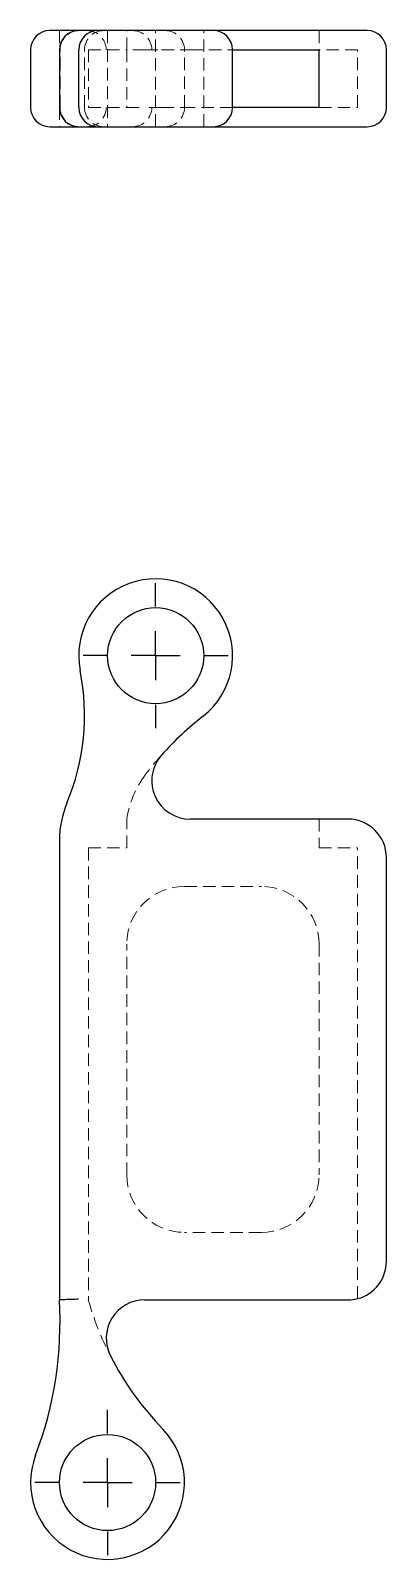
# Model space of a CAD drawing. Header units: millimetres. Extents: x 65 to 228, y 7 to 163.
# Drawn here: x 64.9 to 101.1, y 7 to 162.9 of the extents above.
import ezdxf

# ---------------------------------------------------------------- set-up
doc = ezdxf.new("R2010")
doc.units = ezdxf.units.MM
doc.linetypes.add('HIDDEN', pattern=[1.905, 1.27, -0.635])
doc.layers.add('10', color=7, linetype='Continuous')

# ---------------------------------------------------------------- blocks, each defined once
blk = doc.blocks.new('SW_CENTERMARKSYMBOL_0')
at = {"layer": '10', "color": 0}
for p, q in [((0, 5), (0, 7.4)), ((0, 0), (0, 2.5)), ((-5, 0), (-7.4, 0)), ((0, 0), (-2.5, 0)), ((0, 0), (0, -2.5)), ((0, 0), (2.5, 0)), ((5, 0), (7.4, 0)), ((0, -5), (0, -7.4))]:
    blk.add_line(p, q, dxfattribs=at)
blk = doc.blocks.new('SW_CENTERMARKSYMBOL_1')
at = {"layer": '10', "color": 0}
for p, q in [((0, 5), (0, 7.4)), ((0, 0), (0, 2.5)), ((-5, 0), (-7.4, 0)), ((0, 0), (-2.5, 0)), ((0, 0), (0, -2.5)), ((0, 0), (2.5, 0)), ((5, 0), (7.4, 0)), ((0, -5), (0, -7.4))]:
    blk.add_line(p, q, dxfattribs=at)

msp = doc.modelspace()

# ---------------------------------------------------------------- linework, layer by layer
at = {"color": 7, "linetype": 'Continuous', "lineweight": 25}
for p, q in [((67.2, 162.9), (66.82, 162.9)), ((69.76, 162.9), (67.2, 162.9)), ((70.37, 162.9), (69.76, 162.9)), ((71.73, 162.9), (70.37, 162.9)), ((83.49, 162.9), (71.73, 162.9)), ((97.22, 162.9), (83.49, 162.9)), ((99.18, 162.9), (97.22, 162.9)), ((64.86, 160.94), (64.86, 155.06)), ((67.8, 160.94), (67.8, 155.06)), ((69.76, 160.94), (69.76, 155.06)), ((85.45, 155.06), (85.45, 160.94)), ((85.45, 160.94), (94.27, 160.94)), ((94.27, 155.06), (94.27, 160.94)), ((101.14, 155.06), (101.14, 160.94)), ((94.27, 155.06), (85.45, 155.06)), ((66.82, 153.1), (67.2, 153.1)), ((67.2, 153.1), (69.76, 153.1)), ((69.76, 153.1), (70.37, 153.1)), ((70.37, 153.1), (71.73, 153.1)), ((71.73, 153.1), (83.49, 153.1)), ((83.49, 153.1), (97.22, 153.1)), ((97.22, 153.1), (99.18, 153.1)), ((94.27, 82.49), (81.14, 82.49)), ((97.22, 82.49), (94.27, 82.49)), ((67.8, 80.35), (67.8, 33.47)), ((101.14, 37.39), (101.14, 78.57)), ((76.49, 33.47), (97.22, 33.47))]:
    msp.add_line(p, q, dxfattribs=at)
at = {"color": 7, "linetype": 'HIDDEN', "lineweight": 18}
for p, q in [((67.8, 162.9), (67.8, 160.94)), ((72.71, 162.9), (72.71, 153.1)), ((74.67, 160.94), (74.67, 162.9)), ((77.61, 153.1), (77.61, 162.9)), ((82.51, 153.1), (82.51, 162.9)), ((94.27, 162.9), (94.27, 160.94)), ((67.87, 155.06), (67.87, 160.94)), ((70.36, 155.06), (70.36, 160.94)), ((70.75, 160.94), (74.67, 160.94)), ((70.75, 160.94), (70.75, 155.06)), ((76.56, 160.94), (74.67, 160.94)), ((74.67, 160.94), (74.67, 155.06)), ((76.56, 160.94), (78.22, 160.94)), ((78.22, 160.94), (81.14, 160.94)), ((80.55, 155.06), (80.55, 160.94)), ((81.14, 160.94), (85.45, 160.94)), ((98.2, 160.94), (94.27, 160.94)), ((98.2, 155.06), (98.2, 160.94)), ((67.8, 155.06), (67.8, 153.1)), ((70.75, 155.06), (74.67, 155.06)), ((74.67, 155.06), (76.56, 155.06)), ((78.22, 155.06), (76.56, 155.06)), ((78.22, 155.06), (81.14, 155.06)), ((85.45, 155.06), (81.14, 155.06)), ((94.27, 155.06), (98.2, 155.06)), ((74.67, 79.55), (74.67, 82.49)), ((94.27, 82.49), (94.27, 79.55)), ((70.75, 79.55), (74.67, 79.55)), ((70.75, 79.55), (70.75, 33.47)), ((94.27, 79.55), (98.2, 79.55)), ((98.2, 33.6), (98.2, 79.55)), ((80.55, 75.63), (88.39, 75.63)), ((74.67, 46.22), (74.67, 69.75)), ((94.27, 69.75), (94.27, 46.22)), ((88.39, 40.33), (80.55, 40.33))]:
    msp.add_line(p, q, dxfattribs=at)
at = {"color": 7, "linetype": 'Continuous', "lineweight": 25}
for centre in [(77.61, 99.16), (72.71, 14.84)]:
    msp.add_circle(centre, 4.9, dxfattribs=at)
for centre, radius, start, end in [((66.82, 160.94), 1.96, 90, 180), ((69.76, 160.94), 1.96, 90, 180), ((71.73, 160.94), 1.96, 90, 180), ((83.49, 160.94), 1.96, 0, 90), ((99.18, 160.94), 1.96, 0, 90), ((66.82, 155.06), 1.96, 180, 270), ((69.76, 155.06), 1.96, 180, 270), ((71.73, 155.06), 1.96, 180, 270), ((83.49, 155.06), 1.96, 270, 0), ((99.18, 155.06), 1.96, 270, 0), ((77.61, 99.16), 7.84, 308.0336, 191.1704), ((46.99, 93.11), 23.37, 337.3791, 11.1704), ((102.49, 67.35), 32.54, 128.0336, 138.234), ((81.14, 86.41), 3.92, 138.234, 270), ((77.61, 80.35), 9.8, 157.3791, 180), ((97.22, 78.57), 3.92, 0, 90), ((97.22, 37.39), 3.92, 284.4775, 0), ((29.34, 31.26), 38.53, 339.2613, 3.2852), ((76.49, 29.55), 3.92, 90, 207.1673), ((97.22, 37.39), 3.92, 270, 284.4775), ((100.81, 42.03), 31.26, 207.1673, 224.0527), ((72.71, 14.84), 7.84, 159.2613, 44.0527)]:
    msp.add_arc(centre, radius, start, end, dxfattribs=at)
at = {"color": 7, "linetype": 'HIDDEN', "lineweight": 18}
for centre, radius, start, end in [((69.83, 160.94), 1.96, 90, 180), ((72.32, 160.94), 1.96, 90, 180), ((70.61, 160.94), 1.96, 0, 90), ((75.26, 160.94), 1.96, 0, 90), ((78.59, 160.94), 1.96, 0, 90), ((69.83, 155.06), 1.96, 180, 270), ((72.32, 155.06), 1.96, 180, 270), ((70.61, 155.06), 1.96, 270, 0), ((75.26, 155.06), 1.96, 270, 0), ((78.59, 155.06), 1.96, 270, 0), ((102.49, 67.35), 32.54, 138.234, 142.8428), ((84.37, 81.08), 9.8, 142.8428, 171.7425), ((80.55, 69.75), 5.88, 90, 180), ((88.39, 69.75), 5.88, 0, 90), ((80.55, 46.22), 5.88, 180, 270), ((88.39, 46.22), 5.88, 270, 0), ((100.81, 42.03), 31.26, 195.8928, 207.1673)]:
    msp.add_arc(centre, radius, start, end, dxfattribs=at)
at = {"color": 7, "linetype": 'Continuous', "lineweight": 25}
msp.add_open_spline([(69.76, 33.53), (69.76, 33.53), (69.75, 33.53), (69.49, 33.52), (69.23, 33.51), (68.76, 33.5), (68.55, 33.49), (68.19, 33.48), (68.05, 33.48), (67.85, 33.47), (67.8, 33.47), (67.8, 33.47)], degree=3, knots=[-0.0008565, -0.0008565, -0.0008565, -0.0008565, 0, 0, 0.039567, 0.039567, 0.0786422, 0.0786422, 0.1177007, 0.1177007, 0.1567508, 0.1567508, 0.1567508, 0.1567508], dxfattribs=at)

# ---------------------------------------------------------------- block references
at = {"layer": '10'}
for name, p in [('SW_CENTERMARKSYMBOL_0', (77.61, 99.16)), ('SW_CENTERMARKSYMBOL_1', (72.71, 14.84))]:
    msp.add_blockref(name, p, dxfattribs=at)

doc.saveas('drawing.dxf')
